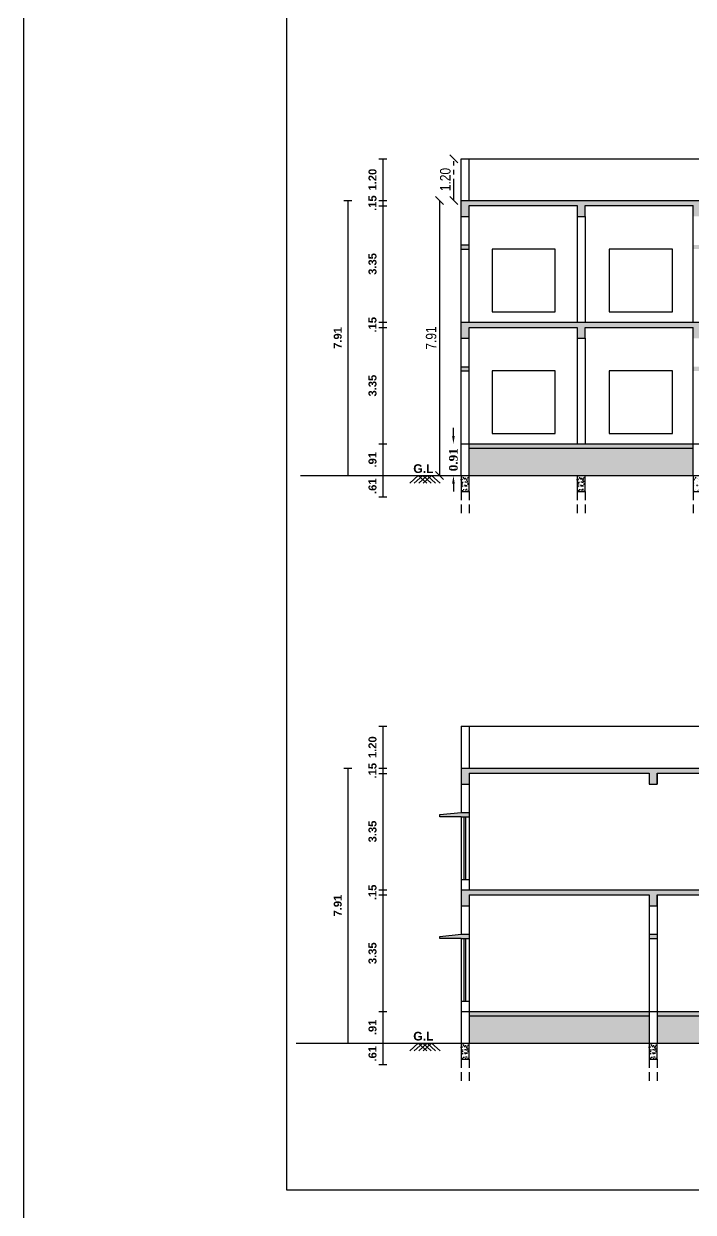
# Model space of a CAD drawing. Header units: metres. Extents: x 0 to 602, y 0 to 196.
# Drawn here: x 295.49 to 314.75, y 139.73 to 173.89 of the extents above; entities that cross this region are included whole.
import ezdxf

# ---------------------------------------------------------------- set-up
doc = ezdxf.new("R2010")
doc.units = ezdxf.units.M
doc.header["$MEASUREMENT"] = 0
doc.linetypes.add('HIDDEN', pattern=[0.375, 0.25, -0.125])
doc.linetypes.add('PHANTOM2', pattern=[1.25, 0.625, -0.125, 0.125, -0.125, 0.125, -0.125])
doc.layers.add('BLK_1_HT_OF_BLDG', color=7, linetype='Continuous')
doc.layers.add('BLK_1_PLINTH_HEIGHT', color=7, linetype='Continuous')
doc.layers.add('BLK_1_PARAPET_HT', color=4, linetype='Continuous', lineweight=30)
doc.styles.add('Ar Bold', font='arialbd.ttf')
doc.styles.add('ARIAL', font='ARIALN.TTF')
doc.styles.add('style BOLD', font='arialbd.ttf')
doc.styles.add('working', font='timesbd.ttf', dxfattribs={"height": 0.25})
doc.dimstyles.new('new model', dxfattribs={"dimtxt": 0.25, "dimasz": 0.23, "dimexe": 0.1, "dimexo": 0.1, "dimgap": 0, "dimtad": 0, "dimtoh": 1, "dimzin": 1, "dimdsep": 46, "dimtxsty": 'working', "dimcen": 0.09, "dimse1": 1, "dimse2": 1, "dimclrd": 8, "dimclre": 8, "dimclrt": 3, "dimadec": 1, "dimazin": 0, "dimtfac": 1, "dimtofl": 0, "dimtmove": 0, "dimatfit": 3, "dimfxl": 0, "dimtolj": 1, "dimtzin": 0, "dimlwd": -1, "dimlwe": -1, "dimarcsym": 0})
doc.dimstyles.new('OPEN SPACE', dxfattribs={"dimtxt": 0.3, "dimasz": 0.23, "dimexe": 0.1875, "dimexo": 0.0625, "dimgap": 0.09, "dimtad": 3, "dimzin": 0, "dimdsep": 46, "dimtxsty": 'ARIAL', "dimblk": 'OBLIQUE', "dimcen": 0.09, "dimse1": 1, "dimse2": 1, "dimclrd": 6, "dimclre": 6, "dimclrt": 7, "dimadec": 0, "dimazin": 0, "dimtfac": 0.5, "dimtix": 1, "dimtmove": 0, "dimatfit": 3, "dimfxl": 0, "dimtolj": 1, "dimtzin": 0, "dimarcsym": 0})
doc.dimstyles.new('~dimensions 100', dxfattribs={"dimtxt": 0.23, "dimasz": 0.17, "dimexe": 0.05, "dimexo": 0.0625, "dimgap": 0.06, "dimtad": 1, "dimzin": 4, "dimdsep": 46, "dimtxsty": 'style BOLD', "dimcen": 0.09, "dimse1": 1, "dimse2": 1, "dimsd1": 1, "dimsd2": 1, "dimclrt": 71, "dimadec": 0, "dimazin": 0, "dimtfac": 1, "dimtix": 1, "dimtofl": 0, "dimtmove": 2, "dimatfit": 3, "dimfxl": 0, "dimtolj": 1, "dimtzin": 0, "dimarcsym": 0})
pattern_1 = [(50, (-2563.8473, -9982.78232), (0.2151780548, -0.0188256405), [0.0225, -0.2475]), (355, (-2563.8473, -9982.78232), (-0.0416254, 0.22565764), [0.018, -0.198]), (100.4514445, (-2563.82937, -9982.78389), (0.173552654, 0.2068319973), [0.0191220576, -0.2103426336]), (46.1842, (-2563.8473, -9982.72232), (0.320172399, -0.049655784), [0.03375, -0.37125]), (96.6356355, (-2563.82062, -9982.72645), (0.280398584, 0.29223558), [0.028683103, -0.315514128]), (351.184164, (-2563.8473, -9982.72232), (0.280398584, 0.29223558), [0.027, -0.297]), (21, (-2563.8173, -9982.73732), (0.1790721156, -0.1207856672), [0.0225, -0.2475]), (326, (-2563.8173, -9982.73732), (0.0729945996, 0.2175450135), [0.018, -0.198]), (71.4514447, (-2563.80238, -9982.74738), (0.252066713, 0.096759346), [0.019122057, -0.2103426336]), (37.5, (-2563.8473, -9982.78232), (0.0036479566, 0.09986815615), [0, -0.1956, 0, -0.201, 0, -0.19875]), (7.5, (-2563.8473, -9982.78232), (0.0789208612, 0.1183235136), [0, -0.1146, 0, -0.1911, 0, -0.07575]), (327.5, (-2563.9142, -9982.78232), (0.16014673085, -0.0067664615), [0, -0.075, 0, -0.234, 0, -0.3105]), (317.5, (-2563.9442, -9982.78232), (0.1749558508, 0.0300314947), [0, -0.0975, 0, -0.1554, 0, -0.2205])]
pattern_2 = [(50, (-2577.27027, -9983.87093), (0.2151780548, -0.0188256405), [0.0225, -0.2475]), (355, (-2577.27027, -9983.87093), (-0.0416254, 0.22565764), [0.018, -0.198]), (100.4514445, (-2577.25234, -9983.8725), (0.173552654, 0.2068319973), [0.0191220576, -0.2103426336]), (46.1842, (-2577.27027, -9983.81093), (0.320172399, -0.049655784), [0.03375, -0.37125]), (96.6356355, (-2577.2436, -9983.81507), (0.280398584, 0.29223558), [0.028683103, -0.315514128]), (351.184164, (-2577.27027, -9983.81093), (0.280398584, 0.29223558), [0.027, -0.297]), (21, (-2577.24027, -9983.82593), (0.1790721156, -0.1207856672), [0.0225, -0.2475]), (326, (-2577.24027, -9983.82593), (0.0729945996, 0.2175450135), [0.018, -0.198]), (71.4514447, (-2577.22535, -9983.836), (0.252066713, 0.096759346), [0.019122057, -0.2103426336]), (37.5, (-2577.27027, -9983.87093), (0.0036479566, 0.09986815615), [0, -0.1956, 0, -0.201, 0, -0.19875]), (7.5, (-2577.27027, -9983.87093), (0.0789208612, 0.1183235136), [0, -0.1146, 0, -0.1911, 0, -0.07575]), (327.5, (-2577.33717, -9983.87093), (0.16014673085, -0.0067664615), [0, -0.075, 0, -0.234, 0, -0.3105]), (317.5, (-2577.36717, -9983.87093), (0.1749558508, 0.0300314947), [0, -0.0975, 0, -0.1554, 0, -0.2205])]

# ---------------------------------------------------------------- blocks, each defined once
blk = doc.blocks.new('*D1163')
at = {"layer": 'Defpoints', "color": 0, "linetype": 'Continuous', "lineweight": 30, "ltscale": 0.1}
for p in [(305.699, 144.589), (305.699, 144.589), (305.699, 143.979)]:
    blk.add_point(p, dxfattribs=at)
at = {"color": 71, "linetype": 'Continuous', "ltscale": 0.1, "insert": (305.522, 144.284), "char_height": 0.23, "attachment_point": 5, "rotation": 90, "style": 'style BOLD'}
blk.add_mtext('\\A1;.61', dxfattribs=at)
blk = doc.blocks.new('*D1164')
at = {"layer": 'Defpoints', "color": 0, "linetype": 'Continuous', "lineweight": 30, "ltscale": 0.1}
for p in [(305.699, 145.499), (305.699, 145.499), (305.699, 144.589)]:
    blk.add_point(p, dxfattribs=at)
at = {"color": 71, "linetype": 'Continuous', "ltscale": 0.1, "insert": (305.522, 145.044), "char_height": 0.23, "attachment_point": 5, "rotation": 90, "style": 'style BOLD'}
blk.add_mtext('\\A1;.91', dxfattribs=at)
blk = doc.blocks.new('*D1165')
at = {"layer": 'Defpoints', "color": 0, "linetype": 'Continuous', "lineweight": 30, "ltscale": 0.1}
for p in [(305.699, 148.849), (305.699, 148.849), (305.699, 145.499)]:
    blk.add_point(p, dxfattribs=at)
at = {"color": 71, "linetype": 'Continuous', "ltscale": 0.1, "insert": (305.522, 147.174), "char_height": 0.23, "attachment_point": 5, "rotation": 90, "style": 'style BOLD'}
blk.add_mtext('\\A1;3.35', dxfattribs=at)
blk = doc.blocks.new('*D1166')
at = {"layer": 'Defpoints', "color": 0, "linetype": 'Continuous', "lineweight": 30, "ltscale": 0.1}
for p in [(305.699, 148.999), (305.699, 148.999), (305.699, 148.849)]:
    blk.add_point(p, dxfattribs=at)
at = {"color": 71, "linetype": 'Continuous', "ltscale": 0.1, "insert": (305.522, 148.924), "char_height": 0.23, "attachment_point": 5, "rotation": 90, "style": 'style BOLD'}
blk.add_mtext('\\A1;.15', dxfattribs=at)
blk = doc.blocks.new('*D1167')
at = {"layer": 'Defpoints', "color": 0, "linetype": 'Continuous', "lineweight": 30, "ltscale": 0.1}
for p in [(305.699, 152.346), (305.699, 152.346), (305.699, 148.999)]:
    blk.add_point(p, dxfattribs=at)
at = {"color": 71, "linetype": 'Continuous', "ltscale": 0.1, "insert": (305.522, 150.673), "char_height": 0.23, "attachment_point": 5, "rotation": 90, "style": 'style BOLD'}
blk.add_mtext('\\A1;3.35', dxfattribs=at)
blk = doc.blocks.new('*D1168')
at = {"layer": 'Defpoints', "color": 0, "linetype": 'Continuous', "lineweight": 30, "ltscale": 0.1}
for p in [(305.699, 152.496), (305.699, 152.496), (305.699, 152.346)]:
    blk.add_point(p, dxfattribs=at)
at = {"color": 71, "linetype": 'Continuous', "ltscale": 0.1, "insert": (305.522, 152.421), "char_height": 0.23, "attachment_point": 5, "rotation": 90, "style": 'style BOLD'}
blk.add_mtext('\\A1;.15', dxfattribs=at)
blk = doc.blocks.new('*D1169')
at = {"layer": 'Defpoints', "color": 0, "linetype": 'Continuous', "lineweight": 30, "ltscale": 0.1}
for p in [(305.699, 153.699), (305.699, 153.699), (305.699, 152.496)]:
    blk.add_point(p, dxfattribs=at)
at = {"color": 71, "linetype": 'Continuous', "ltscale": 0.1, "insert": (305.522, 153.098), "char_height": 0.23, "attachment_point": 5, "rotation": 90, "style": 'style BOLD'}
blk.add_mtext('\\A1;1.20', dxfattribs=at)
blk = doc.blocks.new('*D1170')
at = {"layer": 'Defpoints', "color": 0, "linetype": 'Continuous', "lineweight": 30, "ltscale": 0.1}
for p in [(304.699, 152.499), (304.699, 152.499), (304.699, 144.589)]:
    blk.add_point(p, dxfattribs=at)
at = {"color": 71, "linetype": 'Continuous', "ltscale": 0.1, "insert": (304.522, 148.544), "char_height": 0.23, "attachment_point": 5, "rotation": 90, "style": 'style BOLD'}
blk.add_mtext('\\A1;7.91', dxfattribs=at)
blk = doc.blocks.new('*D1157')
at = {"layer": 'Defpoints', "color": 0, "linetype": 'Continuous', "lineweight": 30, "ltscale": 0.1}
for p in [(305.699, 160.906), (305.699, 160.906), (305.699, 160.296)]:
    blk.add_point(p, dxfattribs=at)
at = {"color": 71, "linetype": 'Continuous', "ltscale": 0.1, "insert": (305.522, 160.601), "char_height": 0.23, "attachment_point": 5, "rotation": 90, "style": 'style BOLD'}
blk.add_mtext('\\A1;.61', dxfattribs=at)
blk = doc.blocks.new('*D1158')
at = {"layer": 'Defpoints', "color": 0, "linetype": 'Continuous', "lineweight": 30, "ltscale": 0.1}
for p in [(305.699, 161.816), (305.699, 161.816), (305.699, 160.906)]:
    blk.add_point(p, dxfattribs=at)
at = {"color": 71, "linetype": 'Continuous', "ltscale": 0.1, "insert": (305.522, 161.361), "char_height": 0.23, "attachment_point": 5, "rotation": 90, "style": 'style BOLD'}
blk.add_mtext('\\A1;.91', dxfattribs=at)
blk = doc.blocks.new('*D1159')
at = {"layer": 'Defpoints', "color": 0, "linetype": 'Continuous', "lineweight": 30, "ltscale": 0.1}
for p in [(305.699, 165.166), (305.699, 165.166), (305.699, 161.816)]:
    blk.add_point(p, dxfattribs=at)
at = {"color": 71, "linetype": 'Continuous', "ltscale": 0.1, "insert": (305.522, 163.491), "char_height": 0.23, "attachment_point": 5, "rotation": 90, "style": 'style BOLD'}
blk.add_mtext('\\A1;3.35', dxfattribs=at)
blk = doc.blocks.new('*D1160')
at = {"layer": 'Defpoints', "color": 0, "linetype": 'Continuous', "lineweight": 30, "ltscale": 0.1}
for p in [(305.699, 165.316), (305.699, 165.316), (305.699, 165.166)]:
    blk.add_point(p, dxfattribs=at)
at = {"color": 71, "linetype": 'Continuous', "ltscale": 0.1, "insert": (305.522, 165.241), "char_height": 0.23, "attachment_point": 5, "rotation": 90, "style": 'style BOLD'}
blk.add_mtext('\\A1;.15', dxfattribs=at)
blk = doc.blocks.new('*D1161')
at = {"layer": 'Defpoints', "color": 0, "linetype": 'Continuous', "lineweight": 30, "ltscale": 0.1}
for p in [(305.699, 168.663), (305.699, 168.663), (305.699, 165.316)]:
    blk.add_point(p, dxfattribs=at)
at = {"color": 71, "linetype": 'Continuous', "ltscale": 0.1, "insert": (305.522, 166.989), "char_height": 0.23, "attachment_point": 5, "rotation": 90, "style": 'style BOLD'}
blk.add_mtext('\\A1;3.35', dxfattribs=at)
blk = doc.blocks.new('*D1162')
at = {"layer": 'Defpoints', "color": 0, "linetype": 'Continuous', "lineweight": 30, "ltscale": 0.1}
for p in [(304.699, 168.816), (304.699, 168.816), (304.699, 160.906)]:
    blk.add_point(p, dxfattribs=at)
at = {"color": 71, "linetype": 'Continuous', "ltscale": 0.1, "insert": (304.522, 164.861), "char_height": 0.23, "attachment_point": 5, "rotation": 90, "style": 'style BOLD'}
blk.add_mtext('\\A1;7.91', dxfattribs=at)
blk = doc.blocks.new('*D1176')
at = {"layer": 'Defpoints', "color": 0, "linetype": 'Continuous', "lineweight": 30, "ltscale": 0.1}
for p in [(305.699, 168.813), (305.699, 168.813), (305.699, 168.663)]:
    blk.add_point(p, dxfattribs=at)
at = {"color": 71, "linetype": 'Continuous', "ltscale": 0.1, "insert": (305.522, 168.738), "char_height": 0.23, "attachment_point": 5, "rotation": 90, "style": 'style BOLD'}
blk.add_mtext('\\A1;.15', dxfattribs=at)
blk = doc.blocks.new('*D1177')
at = {"layer": 'Defpoints', "color": 0, "linetype": 'Continuous', "lineweight": 30, "ltscale": 0.1}
for p in [(305.699, 170.016), (305.699, 170.016), (305.699, 168.813)]:
    blk.add_point(p, dxfattribs=at)
at = {"color": 71, "linetype": 'Continuous', "ltscale": 0.1, "insert": (305.522, 169.414), "char_height": 0.23, "attachment_point": 5, "rotation": 90, "style": 'style BOLD'}
blk.add_mtext('\\A1;1.20', dxfattribs=at)
blk = doc.blocks.new('_Oblique')
at = {"color": 0, "linetype": 'ByBlock', "lineweight": -2}
blk.add_line((-0.5, -0.5), (0.5, 0.5), dxfattribs=at)
blk = doc.blocks.new('*D900')
at = {"layer": 'BLK_1_HT_OF_BLDG', "color": 5, "lineweight": -2}
blk.add_line((307.451, 168.816), (307.451, 160.906), dxfattribs=at)
at = {"layer": 'Defpoints', "color": 0, "lineweight": 30}
for p in [(308.069, 168.816), (307.451, 160.906), (308.069, 160.906)]:
    blk.add_point(p, dxfattribs=at)
at = {"layer": 'BLK_1_HT_OF_BLDG', "color": 5, "lineweight": -2, "xscale": 0.23, "yscale": 0.23, "zscale": 0.23}
for p, rotation in [((307.451, 168.816), 90), ((307.451, 160.906), 270)]:
    blk.add_blockref('_Oblique', p, dxfattribs=dict(at, rotation=rotation))
at = {"layer": 'BLK_1_HT_OF_BLDG', "color": 5, "insert": (307.208, 164.861), "char_height": 0.3, "attachment_point": 5, "rotation": 90, "style": 'ARIAL'}
blk.add_mtext('\\A1;7.91', dxfattribs=at)
blk = doc.blocks.new('*D1272')
at = {"layer": 'BLK_1_PLINTH_HEIGHT', "color": 8}
for p, q in [((307.849, 162.046), (307.849, 162.276)), ((307.849, 160.676), (307.849, 160.446))]:
    blk.add_line(p, q, dxfattribs=at)
at = {"layer": 'BLK_1_PLINTH_HEIGHT', "color": 8, "lineweight": 30}
for points in [[(307.811, 162.046), (307.887, 162.046), (307.849, 161.816)], [(307.811, 160.676), (307.887, 160.676), (307.849, 160.906)]]:
    blk.add_solid(points, dxfattribs=at)
at = {"layer": 'Defpoints', "color": 0, "lineweight": 30}
for p in [(308.069, 161.816), (307.849, 160.906), (308.069, 160.906)]:
    blk.add_point(p, dxfattribs=at)
at = {"layer": 'BLK_1_PLINTH_HEIGHT', "color": 7, "lineweight": 30, "insert": (307.849, 161.361), "char_height": 0.25, "attachment_point": 5, "rotation": 90, "style": 'working'}
blk.add_mtext('\\A1;0.91', dxfattribs=at)
blk = doc.blocks.new('*D910')
at = {"layer": 'BLK_1_PARAPET_HT', "color": 233, "linetype": 'PHANTOM2', "lineweight": -2}
blk.add_line((307.861, 168.816), (307.861, 170.016), dxfattribs=at)
at = {"layer": 'Defpoints', "color": 0, "lineweight": 30}
for p in [(307.861, 170.016), (308.069, 170.016), (308.069, 168.816)]:
    blk.add_point(p, dxfattribs=at)
at = {"layer": 'BLK_1_PARAPET_HT', "color": 233, "lineweight": -2, "xscale": 0.23, "yscale": 0.23, "zscale": 0.23}
for p, rotation in [((307.861, 170.016), 90), ((307.861, 168.816), 270)]:
    blk.add_blockref('_Oblique', p, dxfattribs=dict(at, rotation=rotation))
at = {"layer": 'BLK_1_PARAPET_HT', "color": 233, "lineweight": 30, "insert": (307.617, 169.416), "char_height": 0.3, "attachment_point": 5, "rotation": 90, "style": 'ARIAL'}
blk.add_mtext('\\A1;1.20', dxfattribs=at)

msp = doc.modelspace()

# ---------------------------------------------------------------- hatches: boundary and pattern name
at = {"linetype": 'Continuous'}
h = msp.add_hatch(dxfattribs=at)
h.set_pattern_fill('AR-CONC', color=256, scale=0.03)
h.set_pattern_definition(pattern_2)
h.paths.add_polyline_path([(311.409, 168.356), (311.639, 168.356), (311.639, 168.666), (314.749, 168.666), (314.749, 168.356), (314.979, 168.356), (314.979, 168.666), (318.039, 168.666), (318.039, 168.356), (318.269, 168.356), (318.269, 168.666), (321.329, 168.666), (321.329, 168.356), (321.559, 168.356), (321.559, 168.816), (308.069, 168.816), (308.069, 168.356), (308.299, 168.356), (308.299, 168.666), (311.409, 168.666)])
h.paths.add_polyline_path([(324.919, 170.916), (324.919, 171.036), (321.329, 171.036), (321.329, 170.916)])
h.paths.add_polyline_path([(328.004, 168.666), (328.004, 168.356), (328.234, 168.356), (328.234, 168.666), (331.319, 168.666), (331.319, 168.356), (331.549, 168.356), (331.549, 168.666), (334.634, 168.666), (334.634, 168.356), (334.864, 168.356), (334.864, 168.666), (337.949, 168.666), (337.949, 168.356), (338.179, 168.356), (338.179, 168.816), (324.689, 168.816), (324.689, 168.356), (324.919, 168.356), (324.919, 168.666)])
h.paths.add_polyline_path([(328.004, 165.166), (328.004, 164.856), (328.234, 164.856), (328.234, 165.166), (331.319, 165.166), (331.319, 164.856), (331.549, 164.856), (331.549, 165.166), (334.634, 165.166), (334.634, 164.856), (334.864, 164.856), (334.864, 165.166), (337.949, 165.166), (337.949, 164.856), (338.179, 164.856), (338.179, 165.166), (338.179, 165.316), (324.689, 165.316), (324.689, 164.856), (324.919, 164.856), (324.919, 165.166)])
h.paths.add_polyline_path([(321.329, 164.856), (321.559, 164.856), (321.559, 165.316), (308.069, 165.316), (308.069, 164.856), (308.299, 164.856), (308.299, 165.166), (311.409, 165.166), (311.409, 164.856), (311.639, 164.856), (311.639, 165.166), (314.749, 165.166), (314.749, 164.856), (314.979, 164.856), (314.979, 165.166), (318.039, 165.166), (318.039, 164.856), (318.269, 164.856), (318.269, 165.166), (321.329, 165.166)])
h.paths.add_polyline_path([(308.299, 161.816), (308.299, 161.696), (314.749, 161.696), (314.749, 161.816)])
h.paths.add_polyline_path([(321.329, 161.696), (321.329, 161.816), (314.979, 161.816), (314.979, 161.696)])
h.paths.add_polyline_path([(321.559, 159.686), (321.559, 159.566), (324.689, 159.566), (324.689, 159.686)])
h.paths.add_polyline_path([(324.919, 161.816), (324.919, 161.696), (331.319, 161.696), (331.319, 161.816)])
h.paths.add_polyline_path([(337.949, 161.696), (337.949, 161.816), (331.549, 161.816), (331.549, 161.696)])
h = msp.add_hatch(dxfattribs=at)
h.set_pattern_fill('AR-CONC', color=256, scale=0.03)
h.set_pattern_definition(pattern_2)
h.paths.add_polyline_path([(308.069, 163.916), (308.299, 163.916), (308.299, 164.036), (308.069, 164.036)])
h.paths.add_polyline_path([(314.979, 163.916), (314.979, 164.036), (314.749, 164.036), (314.749, 163.916)])
h.paths.add_polyline_path([(321.329, 164.036), (321.329, 163.916), (321.559, 163.916), (321.559, 164.036)])
h.paths.add_polyline_path([(324.919, 163.916), (324.919, 164.036), (324.689, 164.036), (324.689, 163.916)])
h.paths.add_polyline_path([(331.319, 164.036), (331.319, 163.916), (331.549, 163.916), (331.549, 164.036)])
h.paths.add_polyline_path([(338.179, 163.916), (338.179, 164.036), (337.949, 164.036), (337.949, 163.916)])
h.paths.add_polyline_path([(308.299, 167.416), (308.299, 167.536), (308.069, 167.536), (308.069, 167.416)])
h.paths.add_polyline_path([(314.979, 167.416), (314.979, 167.536), (314.749, 167.536), (314.749, 167.416)])
h.paths.add_polyline_path([(321.559, 167.536), (321.329, 167.536), (321.329, 167.416), (321.559, 167.416)])
h.paths.add_polyline_path([(324.919, 167.416), (324.919, 167.536), (324.689, 167.536), (324.689, 167.416)])
h.paths.add_polyline_path([(331.549, 167.416), (331.549, 167.536), (331.319, 167.536), (331.319, 167.416)])
h.paths.add_polyline_path([(337.949, 167.416), (338.179, 167.416), (338.179, 167.536), (337.949, 167.536)])
h = msp.add_hatch(dxfattribs=at)
h.set_pattern_fill('AR-SAND', color=256, scale=0.1)
h.set_pattern_definition([(37.5, (-2630.21792, -9982.78232), (-0.0062993358, 0.192682377), [0, -0.152, 0, -0.17, 0, -0.1625]), (7.5, (-2630.21792, -9982.78232), (0.1769776705, 0.2822146065), [0, -0.082, 0, -0.137, 0, -0.0525]), (327.5, (-2630.34092, -9982.78232), (0.3114141862, 0.0005659054), [0, -0.05, 0, -0.18, 0, -0.235]), (317.5, (-2630.34092, -9982.78232), (0.3006126605, 0.0877675565), [0, -0.025, 0, -0.118, 0, -0.135])])
h.paths.add_polyline_path([(314.749, 160.906), (314.749, 161.696), (308.299, 161.696), (308.299, 160.906)])
h.paths.add_polyline_path([(321.329, 160.906), (321.329, 161.696), (314.979, 161.696), (314.979, 160.906)])
h.paths.add_polyline_path([(324.919, 161.696), (324.919, 160.906), (331.319, 160.906), (331.319, 161.696)])
h.paths.add_polyline_path([(331.549, 161.696), (331.549, 160.906), (337.949, 160.906), (337.949, 161.696)])
h = msp.add_hatch(dxfattribs=at)
h.set_pattern_fill('AR-CONC', color=256, scale=0.03)
h.set_pattern_definition([(50, (-2563.8473, -9966.46602), (0.2151780548, -0.0188256405), [0.0225, -0.2475]), (355, (-2563.8473, -9966.46602), (-0.0416254, 0.22565764), [0.018, -0.198]), (100.4514445, (-2563.82937, -9966.4676), (0.173552654, 0.2068319973), [0.0191220576, -0.2103426336]), (46.1842, (-2563.8473, -9966.40602), (0.320172399, -0.049655784), [0.03375, -0.37125]), (96.6356355, (-2563.82062, -9966.41016), (0.280398584, 0.29223558), [0.028683103, -0.315514128]), (351.184164, (-2563.8473, -9966.40602), (0.280398584, 0.29223558), [0.027, -0.297]), (21, (-2563.8173, -9966.42102), (0.1790721156, -0.1207856672), [0.0225, -0.2475]), (326, (-2563.8173, -9966.42102), (0.0729945996, 0.2175450135), [0.018, -0.198]), (71.4514447, (-2563.80238, -9966.43109), (0.252066713, 0.096759346), [0.019122057, -0.2103426336]), (37.5, (-2563.8473, -9966.46602), (0.0036479566, 0.09986815615), [0, -0.1956, 0, -0.201, 0, -0.19875]), (7.5, (-2563.8473, -9966.46602), (0.0789208612, 0.1183235136), [0, -0.1146, 0, -0.1911, 0, -0.07575]), (327.5, (-2563.9142, -9966.46602), (0.16014673085, -0.0067664615), [0, -0.075, 0, -0.234, 0, -0.3105]), (317.5, (-2563.9442, -9966.46602), (0.1749558508, 0.0300314947), [0, -0.0975, 0, -0.1554, 0, -0.2205])])
h.paths.add_polyline_path([(308.299, 160.906), (308.069, 160.906), (308.069, 160.446), (308.299, 160.446)])
h = msp.add_hatch(dxfattribs=at)
h.set_pattern_fill('AR-CONC', color=256, scale=0.03)
h.set_pattern_definition([(50, (-2560.5073, -9966.46602), (0.2151780548, -0.0188256405), [0.0225, -0.2475]), (355, (-2560.5073, -9966.46602), (-0.0416254, 0.22565764), [0.018, -0.198]), (100.4514445, (-2560.48937, -9966.4676), (0.173552654, 0.2068319973), [0.0191220576, -0.2103426336]), (46.1842, (-2560.5073, -9966.40602), (0.320172399, -0.049655784), [0.03375, -0.37125]), (96.6356355, (-2560.48062, -9966.41016), (0.280398584, 0.29223558), [0.028683103, -0.315514128]), (351.184164, (-2560.5073, -9966.40602), (0.280398584, 0.29223558), [0.027, -0.297]), (21, (-2560.4773, -9966.42102), (0.1790721156, -0.1207856672), [0.0225, -0.2475]), (326, (-2560.4773, -9966.42102), (0.0729945996, 0.2175450135), [0.018, -0.198]), (71.4514447, (-2560.46238, -9966.43109), (0.252066713, 0.096759346), [0.019122057, -0.2103426336]), (37.5, (-2560.5073, -9966.46602), (0.0036479566, 0.09986815615), [0, -0.1956, 0, -0.201, 0, -0.19875]), (7.5, (-2560.5073, -9966.46602), (0.0789208612, 0.1183235136), [0, -0.1146, 0, -0.1911, 0, -0.07575]), (327.5, (-2560.5742, -9966.46602), (0.16014673085, -0.0067664615), [0, -0.075, 0, -0.234, 0, -0.3105]), (317.5, (-2560.6042, -9966.46602), (0.1749558508, 0.0300314947), [0, -0.0975, 0, -0.1554, 0, -0.2205])])
h.paths.add_polyline_path([(311.639, 160.906), (311.409, 160.906), (311.409, 160.446), (311.639, 160.446)])
h = msp.add_hatch(dxfattribs=at)
h.set_pattern_fill('AR-CONC', color=256, scale=0.03)
h.set_pattern_definition([(50, (-2557.1673, -9966.46602), (0.2151780548, -0.0188256405), [0.0225, -0.2475]), (355, (-2557.1673, -9966.46602), (-0.0416254, 0.22565764), [0.018, -0.198]), (100.4514445, (-2557.14937, -9966.4676), (0.173552654, 0.2068319973), [0.0191220576, -0.2103426336]), (46.1842, (-2557.1673, -9966.40602), (0.320172399, -0.049655784), [0.03375, -0.37125]), (96.6356355, (-2557.14062, -9966.41016), (0.280398584, 0.29223558), [0.028683103, -0.315514128]), (351.184164, (-2557.1673, -9966.40602), (0.280398584, 0.29223558), [0.027, -0.297]), (21, (-2557.1373, -9966.42102), (0.1790721156, -0.1207856672), [0.0225, -0.2475]), (326, (-2557.1373, -9966.42102), (0.0729945996, 0.2175450135), [0.018, -0.198]), (71.4514447, (-2557.12238, -9966.43109), (0.252066713, 0.096759346), [0.019122057, -0.2103426336]), (37.5, (-2557.1673, -9966.46602), (0.0036479566, 0.09986815615), [0, -0.1956, 0, -0.201, 0, -0.19875]), (7.5, (-2557.1673, -9966.46602), (0.0789208612, 0.1183235136), [0, -0.1146, 0, -0.1911, 0, -0.07575]), (327.5, (-2557.2342, -9966.46602), (0.16014673085, -0.0067664615), [0, -0.075, 0, -0.234, 0, -0.3105]), (317.5, (-2557.2642, -9966.46602), (0.1749558508, 0.0300314947), [0, -0.0975, 0, -0.1554, 0, -0.2205])])
h.paths.add_polyline_path([(314.979, 160.906), (314.749, 160.906), (314.749, 160.446), (314.979, 160.446)])
h = msp.add_hatch(dxfattribs=at)
h.set_pattern_fill('AR-CONC', color=256, scale=0.03)
h.set_pattern_definition(pattern_1)
h.paths.add_polyline_path([(313.709, 148.849), (316.179, 148.849), (316.179, 148.539), (316.409, 148.539), (316.409, 148.849), (319.494, 148.849), (319.494, 148.539), (319.724, 148.539), (319.724, 148.849), (322.809, 148.849), (322.809, 148.539), (323.039, 148.539), (323.039, 148.849), (326.124, 148.849), (326.124, 148.539), (326.354, 148.539), (326.354, 148.849), (329.439, 148.849), (329.439, 148.539), (329.669, 148.539), (329.669, 148.849), (333.029, 148.849), (333.029, 148.539), (333.259, 148.539), (333.259, 148.849), (336.344, 148.849), (336.344, 148.539), (336.574, 148.539), (336.574, 148.849), (339.659, 148.849), (339.659, 148.539), (339.889, 148.539), (339.889, 148.999), (308.069, 148.999), (308.069, 148.539), (308.299, 148.539), (308.299, 148.849), (313.479, 148.849), (313.479, 148.539), (313.709, 148.539)])
h.paths.add_polyline_path([(352.904, 148.849), (352.904, 148.539), (353.134, 148.539), (353.134, 148.849), (356.069, 148.849), (356.069, 148.539), (356.299, 148.539), (356.299, 148.999), (343.409, 148.999), (343.409, 148.539), (343.639, 148.539), (343.639, 148.849), (346.574, 148.849), (346.574, 148.539), (346.804, 148.539), (346.804, 148.849), (349.739, 148.849), (349.739, 148.539), (349.969, 148.539), (349.969, 148.849)])
h.paths.add_polyline_path([(366.529, 148.849), (366.529, 148.539), (366.759, 148.539), (366.759, 148.999), (360.299, 148.999), (360.299, 148.539), (360.529, 148.539), (360.529, 148.849)])
h.paths.add_polyline_path([(308.299, 145.499), (308.299, 145.379), (313.479, 145.379), (313.479, 145.499)])
h.paths.add_polyline_path([(308.069, 147.719), (307.459, 147.659), (307.459, 147.599), (308.069, 147.599), (308.299, 147.599), (308.299, 147.719)])
h.paths.add_polyline_path([(313.709, 147.599), (313.709, 147.719), (313.479, 147.719), (313.479, 147.599)])
h.paths.add_polyline_path([(316.179, 147.719), (316.179, 147.599), (316.409, 147.599), (316.409, 147.719)])
h.paths.add_polyline_path([(316.179, 145.379), (316.179, 145.499), (313.709, 145.499), (313.709, 145.379)])
h.paths.add_polyline_path([(322.809, 145.379), (322.809, 145.499), (316.409, 145.499), (316.409, 145.379)])
h.paths.add_polyline_path([(323.039, 147.599), (323.039, 147.719), (322.809, 147.719), (322.809, 147.599)])
h.paths.add_polyline_path([(329.439, 145.379), (329.439, 145.499), (323.039, 145.499), (323.039, 145.379)])
h.paths.add_polyline_path([(333.029, 145.379), (333.029, 145.499), (329.669, 145.499), (329.669, 145.379)])
h.paths.add_polyline_path([(329.669, 147.599), (329.669, 147.719), (329.439, 147.719), (329.439, 147.599)])
h.paths.add_polyline_path([(333.259, 147.599), (333.259, 147.719), (333.029, 147.719), (333.029, 147.599)])
h.paths.add_polyline_path([(339.659, 145.379), (339.659, 145.499), (333.259, 145.499), (333.259, 145.379)])
h.paths.add_polyline_path([(339.659, 147.719), (339.659, 147.599), (339.889, 147.599), (339.889, 147.719)])
h.paths.add_polyline_path([(343.639, 147.599), (343.639, 147.719), (343.409, 147.719), (343.409, 147.599)])
h.paths.add_polyline_path([(343.639, 145.499), (343.639, 145.379), (349.739, 145.379), (349.739, 145.499)])
h.paths.add_polyline_path([(349.739, 147.719), (349.739, 147.599), (349.969, 147.599), (349.969, 147.719)])
h.paths.add_polyline_path([(349.969, 145.499), (349.969, 145.379), (356.069, 145.379), (356.069, 145.499)])
h.paths.add_polyline_path([(360.299, 145.379), (360.299, 145.499), (356.299, 145.499), (356.299, 145.379)])
h.paths.add_polyline_path([(360.529, 147.599), (360.529, 147.719), (356.069, 147.719), (356.069, 147.599)])
h.paths.add_polyline_path([(366.529, 145.379), (366.529, 145.499), (360.529, 145.499), (360.529, 145.379)])
h.paths.add_polyline_path([(366.759, 147.599), (366.759, 147.719), (366.529, 147.719), (366.529, 147.599)])
h.paths.add_polyline_path([(356.069, 151.219), (356.069, 151.099), (360.529, 151.099), (360.529, 151.219)])
h.paths.add_polyline_path([(366.529, 152.349), (366.529, 152.039), (366.759, 152.039), (366.759, 152.499), (360.299, 152.499), (360.299, 152.039), (360.529, 152.039), (360.529, 152.349)])
h.paths.add_polyline_path([(360.529, 154.599), (360.529, 154.719), (356.069, 154.719), (356.069, 154.599)])
h.paths.add_polyline_path([(349.739, 152.349), (349.739, 152.039), (349.969, 152.039), (349.969, 152.349), (352.904, 152.349), (352.904, 152.039), (353.134, 152.039), (353.134, 152.349), (356.069, 152.349), (356.069, 152.039), (356.299, 152.039), (356.299, 152.499), (343.409, 152.499), (343.409, 152.039), (343.639, 152.039), (343.639, 152.349), (346.574, 152.349), (346.574, 152.039), (346.804, 152.039), (346.804, 152.349)])
h.paths.add_polyline_path([(349.739, 151.219), (349.739, 151.099), (349.969, 151.099), (349.969, 151.219)])
h.paths.add_polyline_path([(343.639, 154.599), (343.639, 154.719), (339.659, 154.719), (339.659, 154.599)])
h.paths.add_polyline_path([(326.354, 152.349), (329.439, 152.349), (329.439, 152.039), (329.669, 152.039), (329.669, 152.349), (333.029, 152.349), (333.029, 152.039), (333.259, 152.039), (333.259, 152.349), (336.344, 152.349), (336.344, 152.039), (336.574, 152.039), (336.574, 152.349), (339.659, 152.349), (339.659, 152.039), (339.889, 152.039), (339.889, 152.499), (308.069, 152.499), (308.069, 152.039), (308.299, 152.039), (308.299, 152.349), (313.479, 152.349), (313.479, 152.039), (313.709, 152.039), (313.709, 152.349), (316.179, 152.349), (316.179, 152.039), (316.409, 152.039), (316.409, 152.349), (319.494, 152.349), (319.494, 152.039), (319.724, 152.039), (319.724, 152.349), (322.809, 152.349), (322.809, 152.039), (323.039, 152.039), (323.039, 152.349), (326.124, 152.349), (326.124, 152.039), (326.354, 152.039)])
h.paths.add_polyline_path([(308.299, 151.099), (308.299, 151.219), (308.069, 151.219), (307.459, 151.159), (307.459, 151.099), (308.069, 151.099)])
h.paths.add_polyline_path([(316.179, 151.219), (316.179, 151.099), (316.409, 151.099), (316.409, 151.219)])
h.paths.add_polyline_path([(323.039, 151.099), (323.039, 151.219), (322.809, 151.219), (322.809, 151.099)])
h.paths.add_polyline_path([(329.439, 151.099), (329.669, 151.099), (329.669, 151.219), (329.439, 151.219)])
h.paths.add_polyline_path([(333.259, 151.099), (333.259, 151.219), (333.029, 151.219), (333.029, 151.099)])
h.paths.add_polyline_path([(339.889, 151.099), (339.889, 151.219), (339.659, 151.219), (339.659, 151.099)])
h.paths.add_polyline_path([(343.639, 151.099), (343.639, 151.219), (343.409, 151.219), (343.409, 151.099)])
h = msp.add_hatch(dxfattribs=at)
h.set_pattern_fill('AR-SAND', color=256, scale=0.1)
h.set_pattern_definition([(37.5, (-2563.8473, -9982.78232), (-0.0062993358, 0.192682377), [0, -0.152, 0, -0.17, 0, -0.1625]), (7.5, (-2563.8473, -9982.78232), (0.1769776705, 0.2822146065), [0, -0.082, 0, -0.137, 0, -0.0525]), (327.5, (-2563.9703, -9982.78232), (0.3114141862, 0.0005659054), [0, -0.05, 0, -0.18, 0, -0.235]), (317.5, (-2563.9703, -9982.78232), (0.3006126605, 0.0877675565), [0, -0.025, 0, -0.118, 0, -0.135])])
h.paths.add_polyline_path([(313.479, 144.589), (313.479, 145.379), (308.299, 145.379), (308.299, 144.589)])
h.paths.add_polyline_path([(316.179, 144.589), (316.179, 145.379), (313.709, 145.379), (313.709, 144.589)])
h.paths.add_polyline_path([(316.409, 145.379), (316.409, 144.589), (322.809, 144.589), (322.809, 145.379)])
h.paths.add_polyline_path([(323.039, 145.379), (323.039, 144.589), (329.439, 144.589), (329.439, 145.379)])
h.paths.add_polyline_path([(333.029, 144.589), (333.029, 145.379), (329.669, 145.379), (329.669, 144.589)])
h.paths.add_polyline_path([(333.259, 145.379), (333.259, 144.589), (339.659, 144.589), (339.659, 145.379)])
h.paths.add_polyline_path([(349.739, 144.589), (349.739, 145.379), (343.639, 145.379), (343.639, 144.589)])
h.paths.add_polyline_path([(356.069, 144.589), (356.069, 145.379), (349.969, 145.379), (349.969, 144.589)])
h.paths.add_polyline_path([(360.299, 144.589), (360.299, 145.379), (356.299, 145.379), (356.299, 144.589)])
h.paths.add_polyline_path([(360.529, 145.379), (360.529, 144.589), (366.529, 144.589), (366.529, 145.379)])
h = msp.add_hatch(dxfattribs=at)
h.set_pattern_fill('AR-CONC', color=256, scale=0.03)
h.set_pattern_definition(pattern_1)
h.paths.add_polyline_path([(308.299, 144.589), (308.069, 144.589), (308.069, 144.129), (308.299, 144.129)])
h = msp.add_hatch(dxfattribs=at)
h.set_pattern_fill('AR-CONC', color=256, scale=0.03)
h.set_pattern_definition([(50, (-2558.4373, -9982.78232), (0.2151780548, -0.0188256405), [0.0225, -0.2475]), (355, (-2558.4373, -9982.78232), (-0.0416254, 0.22565764), [0.018, -0.198]), (100.4514445, (-2558.41937, -9982.78389), (0.173552654, 0.2068319973), [0.0191220576, -0.2103426336]), (46.1842, (-2558.4373, -9982.72232), (0.320172399, -0.049655784), [0.03375, -0.37125]), (96.6356355, (-2558.41062, -9982.72645), (0.280398584, 0.29223558), [0.028683103, -0.315514128]), (351.184164, (-2558.4373, -9982.72232), (0.280398584, 0.29223558), [0.027, -0.297]), (21, (-2558.4073, -9982.73732), (0.1790721156, -0.1207856672), [0.0225, -0.2475]), (326, (-2558.4073, -9982.73732), (0.0729945996, 0.2175450135), [0.018, -0.198]), (71.4514447, (-2558.39238, -9982.74738), (0.252066713, 0.096759346), [0.019122057, -0.2103426336]), (37.5, (-2558.4373, -9982.78232), (0.0036479566, 0.09986815615), [0, -0.1956, 0, -0.201, 0, -0.19875]), (7.5, (-2558.4373, -9982.78232), (0.0789208612, 0.1183235136), [0, -0.1146, 0, -0.1911, 0, -0.07575]), (327.5, (-2558.5042, -9982.78232), (0.16014673085, -0.0067664615), [0, -0.075, 0, -0.234, 0, -0.3105]), (317.5, (-2558.5342, -9982.78232), (0.1749558508, 0.0300314947), [0, -0.0975, 0, -0.1554, 0, -0.2205])])
h.paths.add_polyline_path([(313.709, 144.589), (313.479, 144.589), (313.479, 144.129), (313.709, 144.129)])

# ---------------------------------------------------------------- linework, layer by layer
at = {"linetype": 'Continuous', "ltscale": 0.1}
for p, q in [((305.699, 170.016), (305.929, 170.016)), ((305.814, 170.016), (305.814, 160.296)), ((304.699, 168.816), (304.929, 168.816)), ((304.814, 168.816), (304.814, 160.906)), ((305.699, 168.813), (305.929, 168.813)), ((305.699, 168.663), (305.929, 168.663)), ((305.699, 165.316), (305.929, 165.316)), ((305.699, 165.166), (305.929, 165.166)), ((305.699, 161.816), (305.929, 161.816)), ((304.699, 160.906), (304.929, 160.906)), ((305.699, 160.906), (305.929, 160.906)), ((305.699, 160.296), (305.929, 160.296)), ((305.699, 153.699), (305.929, 153.699)), ((305.814, 153.699), (305.814, 143.979)), ((304.699, 152.499), (304.929, 152.499)), ((304.814, 152.499), (304.814, 144.589)), ((305.699, 152.496), (305.929, 152.496)), ((305.699, 152.346), (305.929, 152.346)), ((305.699, 148.999), (305.929, 148.999)), ((305.699, 148.849), (305.929, 148.849)), ((305.699, 145.499), (305.929, 145.499)), ((304.699, 144.589), (304.929, 144.589)), ((305.699, 144.589), (305.929, 144.589)), ((305.699, 143.979), (305.929, 143.979))]:
    msp.add_line(p, q, dxfattribs=at)
at = {"color": 3, "linetype": 'Continuous'}
for p, q in [((308.069, 165.316), (308.069, 170.016)), ((308.069, 170.016), (308.299, 170.016)), ((308.299, 168.816), (308.299, 170.016)), ((308.069, 168.816), (321.559, 168.816)), ((308.299, 165.316), (308.299, 168.666)), ((308.299, 168.666), (311.409, 168.666)), ((311.639, 168.666), (314.749, 168.666)), ((314.749, 165.316), (314.749, 168.666)), ((308.069, 168.356), (308.299, 168.356)), ((308.069, 167.536), (308.299, 167.536)), ((308.069, 167.416), (308.299, 167.416)), ((308.069, 160.906), (308.069, 165.316)), ((308.069, 165.316), (321.559, 165.316)), ((308.299, 160.906), (308.299, 165.166)), ((308.299, 165.166), (311.409, 165.166)), ((311.639, 165.166), (314.749, 165.166)), ((314.749, 160.906), (314.749, 165.166)), ((308.069, 164.856), (308.299, 164.856)), ((308.069, 164.036), (308.299, 164.036)), ((308.069, 163.916), (308.299, 163.916)), ((308.069, 161.816), (321.559, 161.816)), ((308.299, 161.696), (314.749, 161.696)), ((308.069, 153.699), (308.069, 151.219)), ((308.069, 153.699), (308.299, 153.699)), ((308.299, 153.699), (308.299, 152.499)), ((308.069, 152.499), (339.889, 152.499)), ((308.069, 152.039), (308.299, 152.039)), ((308.299, 152.349), (308.299, 148.999)), ((308.299, 152.349), (313.479, 152.349)), ((313.479, 152.349), (313.479, 152.039)), ((313.479, 152.039), (313.709, 152.039)), ((313.709, 152.349), (313.709, 152.039)), ((313.709, 152.349), (316.179, 152.349)), ((308.069, 151.219), (308.299, 151.219)), ((308.069, 151.099), (308.069, 148.999)), ((308.069, 151.099), (308.299, 151.099)), ((308.069, 149.299), (308.299, 149.299)), ((308.069, 148.999), (308.069, 147.719)), ((308.069, 148.999), (339.889, 148.999)), ((308.299, 148.849), (308.299, 144.589)), ((308.299, 148.849), (313.479, 148.849)), ((313.479, 148.849), (313.479, 144.589)), ((313.709, 148.849), (313.709, 144.589)), ((313.709, 148.849), (316.179, 148.849)), ((308.069, 148.539), (308.299, 148.539)), ((313.479, 148.539), (313.709, 148.539)), ((308.069, 147.719), (308.299, 147.719)), ((308.069, 147.599), (308.069, 144.589)), ((308.069, 147.599), (308.299, 147.599)), ((313.479, 147.719), (313.709, 147.719)), ((313.479, 147.599), (313.709, 147.599)), ((308.069, 145.799), (308.299, 145.799)), ((308.069, 145.499), (339.889, 145.499)), ((308.299, 145.379), (313.479, 145.379)), ((313.709, 145.379), (316.179, 145.379))]:
    msp.add_line(p, q, dxfattribs=at)
at = {"linetype": 'Continuous'}
for p, q in [((308.299, 170.016), (321.329, 170.016)), ((308.299, 153.699), (339.659, 153.699)), ((308.159, 149.299), (308.159, 151.099)), ((308.209, 149.299), (308.209, 151.099)), ((308.159, 145.799), (308.159, 147.599)), ((308.209, 145.799), (308.209, 147.599))]:
    msp.add_line(p, q, dxfattribs=at)
at = {"color": 115, "linetype": 'Continuous'}
for p, q in [((311.409, 168.356), (311.409, 165.316)), ((311.639, 168.356), (311.639, 165.316)), ((311.409, 164.856), (311.409, 161.816)), ((311.639, 164.856), (311.639, 161.816))]:
    msp.add_line(p, q, dxfattribs=at)
at = {"color": 5, "linetype": 'Continuous'}
for p, q in [((303.446, 160.906), (341.257, 160.906)), ((303.327, 144.589), (339.659, 144.589))]:
    msp.add_line(p, q, dxfattribs=at)
at = {"color": 30}
for p, q in [((306.839, 160.906), (306.595, 160.686)), ((306.966, 160.906), (306.722, 160.686)), ((306.839, 160.906), (307.083, 160.686)), ((307.093, 160.906), (306.849, 160.686)), ((306.966, 160.906), (307.21, 160.686)), ((307.22, 160.906), (306.976, 160.686)), ((307.093, 160.906), (307.337, 160.686)), ((307.22, 160.906), (307.465, 160.686)), ((306.839, 144.589), (306.595, 144.37)), ((306.966, 144.59), (306.722, 144.37)), ((306.839, 144.589), (307.083, 144.37)), ((307.093, 144.59), (306.849, 144.37)), ((306.966, 144.59), (307.21, 144.37)), ((307.22, 144.59), (306.976, 144.37)), ((307.093, 144.59), (307.337, 144.37)), ((307.22, 144.59), (307.465, 144.37))]:
    msp.add_line(p, q, dxfattribs=at)
at = {"color": 3, "linetype": 'Continuous', "ltscale": 0.1}
for p, q in [((308.069, 160.906), (308.069, 160.446)), ((308.299, 160.446), (308.299, 160.906)), ((311.409, 160.906), (311.409, 160.446)), ((311.639, 160.446), (311.639, 160.906)), ((314.749, 160.906), (314.749, 160.446)), ((308.069, 160.446), (308.299, 160.446)), ((311.409, 160.446), (311.639, 160.446)), ((314.749, 160.446), (314.979, 160.446)), ((308.069, 144.589), (308.069, 144.129)), ((308.299, 144.129), (308.299, 144.589)), ((313.479, 144.589), (313.479, 144.129)), ((313.709, 144.129), (313.709, 144.589)), ((308.069, 144.129), (308.299, 144.129)), ((313.479, 144.129), (313.709, 144.129))]:
    msp.add_line(p, q, dxfattribs=at)
at = {"linetype": 'HIDDEN'}
for p, q in [((308.069, 160.446), (308.069, 159.696)), ((308.299, 160.446), (308.299, 159.696)), ((311.409, 160.446), (311.409, 159.696)), ((311.639, 160.446), (311.639, 159.696)), ((314.749, 160.446), (314.749, 159.696)), ((308.069, 144.129), (308.069, 143.379)), ((308.299, 144.129), (308.299, 143.379)), ((313.479, 144.129), (313.479, 143.379)), ((313.709, 144.129), (313.709, 143.379))]:
    msp.add_line(p, q, dxfattribs=at)
at = {"linetype": 'Continuous', "lineweight": 30}
msp.add_lwpolyline([(295.487, 189.801), (471.273, 189.801), (471.273, 15.108), (295.487, 15.108)], close=True, dxfattribs=at)
at = {"color": 5, "linetype": 'Continuous'}
msp.add_lwpolyline([(303.052, 187.656), (394.684, 187.656), (394.684, 140.365), (303.052, 140.365)], close=True, dxfattribs=at)
at = {"color": 3, "linetype": 'Continuous'}
for points in [[(311.409, 168.666), (311.409, 168.356), (311.639, 168.356), (311.639, 168.666)], [(311.409, 165.166), (311.409, 164.856), (311.639, 164.856), (311.639, 165.166)], [(313.479, 152.349), (313.479, 152.039), (313.709, 152.039), (313.709, 152.349)], [(308.069, 151.099), (307.459, 151.099), (307.459, 151.159), (308.069, 151.219)], [(313.479, 148.849), (313.479, 148.539), (313.709, 148.539), (313.709, 148.849)], [(308.069, 147.599), (307.459, 147.599), (307.459, 147.659), (308.069, 147.719)]]:
    msp.add_lwpolyline(points, dxfattribs=at)
at = {"linetype": 'Continuous'}
for points in [[(310.78, 165.616), (310.78, 167.416), (308.96, 167.416), (308.96, 165.616)], [(314.151, 165.616), (314.151, 167.416), (312.331, 167.416), (312.331, 165.616)], [(310.78, 162.116), (310.78, 163.916), (308.96, 163.916), (308.96, 162.116)], [(314.151, 162.116), (314.151, 163.916), (312.331, 163.916), (312.331, 162.116)]]:
    msp.add_lwpolyline(points, close=True, dxfattribs=at)

# ---------------------------------------------------------------- texts
at = {"style": 'Ar Bold'}
for p in [(306.694, 160.982), (306.694, 144.666)]:
    msp.add_text('G.L', height=0.25, dxfattribs=at).set_placement(p)

# ---------------------------------------------------------------- dimensions: what is measured, and where the dimension line sits
at = {"linetype": 'Continuous', "ltscale": 0.1}
for p1, p2, picture, middle in [((305.699, 168.813), (305.699, 170.016), '*D1177', (305.522, 169.414)), ((304.699, 160.906), (304.699, 168.816), '*D1162', (304.522, 164.861)), ((305.699, 168.663), (305.699, 168.813), '*D1176', (305.522, 168.738)), ((305.699, 165.316), (305.699, 168.663), '*D1161', (305.522, 166.989)), ((305.699, 165.166), (305.699, 165.316), '*D1160', (305.522, 165.241)), ((305.699, 161.816), (305.699, 165.166), '*D1159', (305.522, 163.491)), ((305.699, 160.906), (305.699, 161.816), '*D1158', (305.522, 161.361)), ((305.699, 160.296), (305.699, 160.906), '*D1157', (305.522, 160.601)), ((305.699, 152.496), (305.699, 153.699), '*D1169', (305.522, 153.098)), ((304.699, 144.589), (304.699, 152.499), '*D1170', (304.522, 148.544)), ((305.699, 152.346), (305.699, 152.496), '*D1168', (305.522, 152.421)), ((305.699, 148.999), (305.699, 152.346), '*D1167', (305.522, 150.673)), ((305.699, 148.849), (305.699, 148.999), '*D1166', (305.522, 148.924)), ((305.699, 145.499), (305.699, 148.849), '*D1165', (305.522, 147.174)), ((305.699, 144.589), (305.699, 145.499), '*D1164', (305.522, 145.044)), ((305.699, 143.979), (305.699, 144.589), '*D1163', (305.522, 144.284))]:
    dim = msp.add_aligned_dim(p1=p1, p2=p2, distance=0, dimstyle='~dimensions 100', dxfattribs=at)
    dim.commit()
    dim.dimension.update_dxf_attribs({"geometry": picture, "text_midpoint": middle})
at = {"layer": 'BLK_1_HT_OF_BLDG', "color": 5}
dim = msp.add_aligned_dim(p1=(308.069, 168.816), p2=(308.069, 160.906), distance=-0.618, dimstyle='OPEN SPACE', override={"dimpost": '\\X', "dimclrd": 5, "dimclrt": 5}, dxfattribs=at)
dim.commit()
dim.dimension.update_dxf_attribs({"geometry": '*D900', "text_midpoint": (307.208, 164.861)})
at = {"layer": 'BLK_1_PARAPET_HT', "color": 233, "lineweight": 30}
dim = msp.add_linear_dim(base=(307.861, 170.016), p1=(308.069, 168.816), p2=(308.069, 170.016), angle=90, dimstyle='OPEN SPACE', override={"dimpost": '\\X', "dimclrd": 233, "dimclrt": 233, "dimfxl": 0, "dimarcsym": 2}, dxfattribs=at)
dim.commit()
dim.dimension.update_dxf_attribs({"geometry": '*D910', "text_midpoint": (307.861, 169.416), "dimtype": 160})
at = {"layer": 'BLK_1_PLINTH_HEIGHT', "color": 7, "lineweight": 30}
dim = msp.add_aligned_dim(p1=(308.069, 161.816), p2=(308.069, 160.906), distance=-0.22, dimstyle='new model', override={"dimpost": '\\X', "dimclrt": 7}, dxfattribs=at)
dim.commit()
dim.dimension.update_dxf_attribs({"geometry": '*D1272', "text_midpoint": (307.849, 161.361)})

doc.saveas('drawing.dxf')
